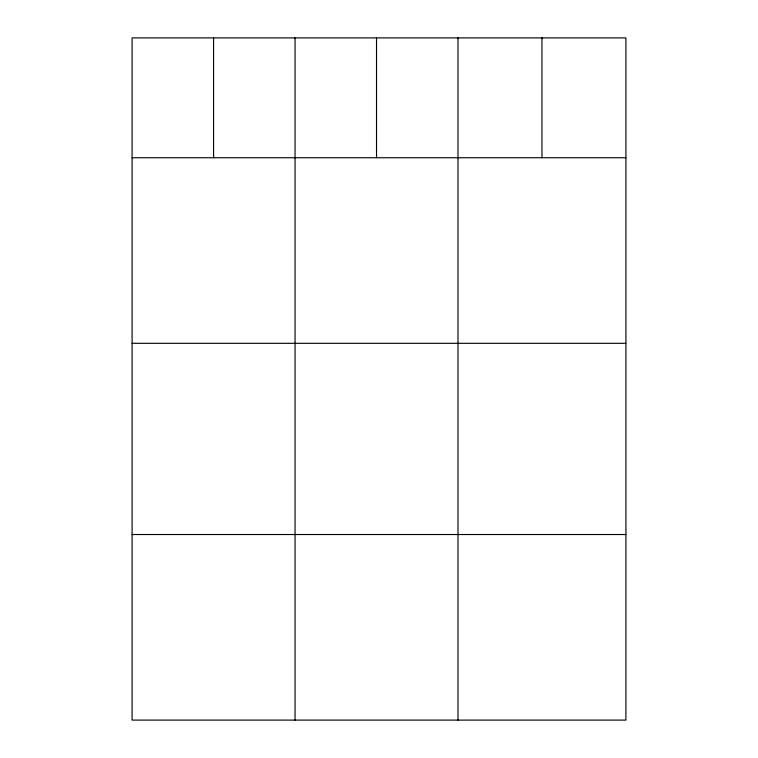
<?xml version="1.0" encoding="UTF-8"?>
<svg xmlns="http://www.w3.org/2000/svg" width="758" height="758" viewBox="0 0 758 758"><rect width="100%" height="100%" fill="white"/><g stroke="black" fill="none" stroke-linecap="round" stroke-linejoin="round"><path stroke-width="1.14" d="M625.909 157.73L625.909 720.1L132.091 720.1L132.091 37.9L625.909 37.9L625.909 157.73L132.091 157.73M132.091 343.317L625.909 343.317M132.091 534.523L625.909 534.523M541.961 37.9L541.961 157.73M458.012 37.9L458.012 720.1M376.527 37.9L376.527 157.73M295.051 37.9L295.051 720.1M213.576 37.9L213.576 157.73"/></g></svg>
